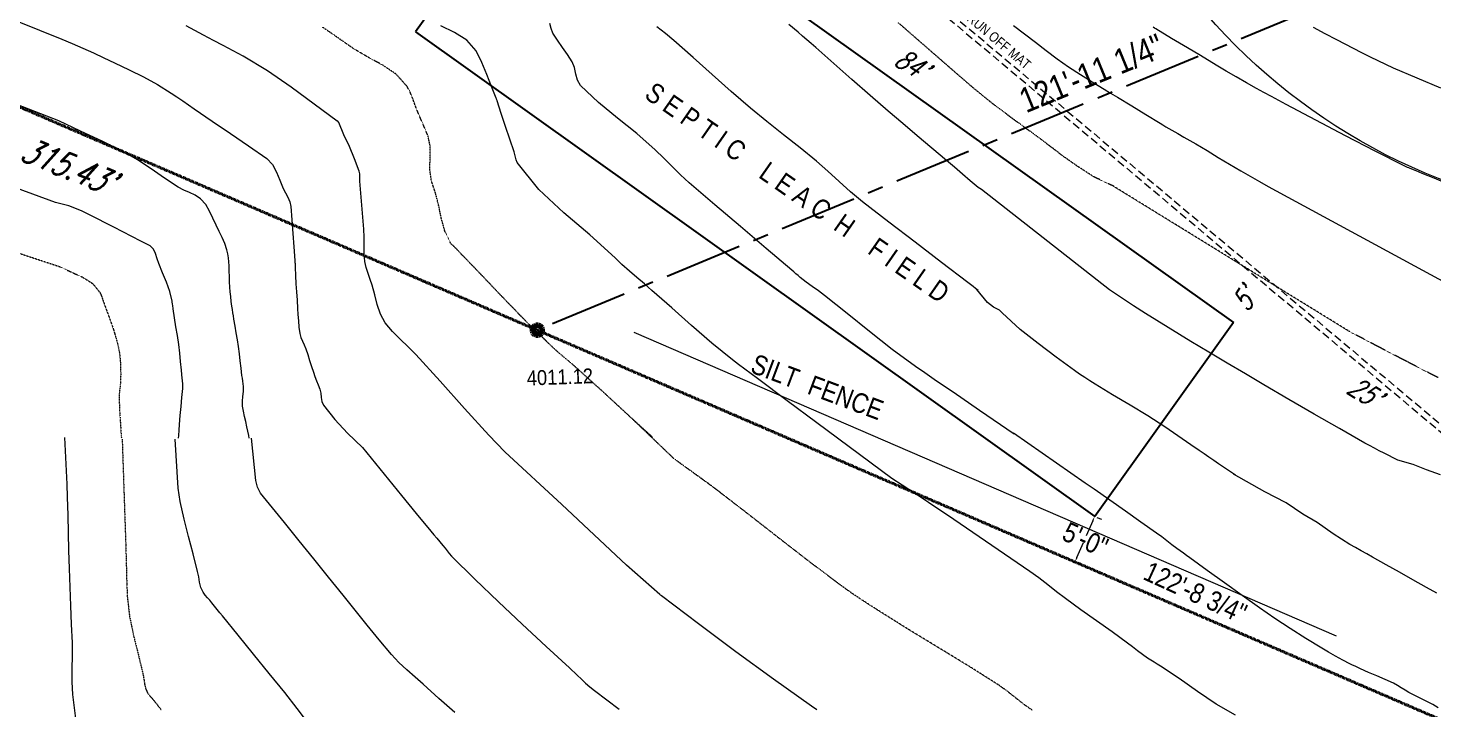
# Model space of a CAD drawing. Header units: inches. Extents: x 2775 to 17527, y 515 to 14737.
# Drawn here: x 6901 to 8597, y 1807 to 2629 of the extents above; entities that cross this region are included whole.
import ezdxf

# ---------------------------------------------------------------- set-up
doc = ezdxf.new("R2010")
doc.units = ezdxf.units.IN
doc.header["$LTSCALE"] = 0.5
doc.header["$MEASUREMENT"] = 0
doc.header["$PDMODE"] = 1
for name, pattern in [('CENTER', [2, 1.25, -0.25, 0.25, -0.25]), ('HIDDEN', [0.375, 0.25, -0.125]), ('PHANTOM', [2.5, 1.25, -0.25, 0.25, -0.25, 0.25, -0.25])]:
    doc.linetypes.add(name, pattern=pattern)
doc.layers.get('Defpoints').update_dxf_attribs({"linetype": 'CONTINUOUS'})
for name, color, linetype, lineweight in [('ARCHENT RD', 3, 'CENTER', 20), ('CONTROL', 6, 'CENTER', 25), ('FOOTING TILE', 3, 'HIDDEN', 20), ('LAYOUT', 6, 'CENTER', 25), ('Object', 4, 'CONTINUOUS', 30), ('V-BNDY', 3, 'PHANTOM', 40), ('VX-TOPO-MAJR', 1, 'HIDDEN', 20), ('VX-TOPO-MINR', 7, 'CONTINUOUS', 5)]:
    doc.layers.add(name, color=color, linetype=linetype, lineweight=lineweight)
doc.layers.add('SEPTIC', color=7, linetype='CONTINUOUS')
doc.layers.add('TEXT', color=7, linetype='CONTINUOUS')
doc.styles.add('ARCHENT', font='technical.ttf', dxfattribs={"height": 6})
doc.styles.add('ARCHENTLTD', font='technical.ttf', dxfattribs={"height": 6})
doc.styles.add('BEI', font='romans.shx', dxfattribs={"width": 0.75})
doc.styles.add('EXIST', font='romans.shx', dxfattribs={"width": 0.75, "oblique": 20, "height": 12})
doc.styles.add('SPHAND', font='SPHAND', dxfattribs={"bigfont": 'SPHAND'})
doc.linetypes.add('FENCE', pattern='A,1,-0.15,["X",BEI,S=0.16,R=180,X=0,Y=0.08],0.35', length=1.5)
doc.dimstyles.get("Standard").update_dxf_attribs({"dimscale": 50, "dimtxt": 0.18, "dimasz": 0.18, "dimexe": 0.18, "dimexo": 0.0625, "dimgap": 0.09, "dimtad": 0, "dimtoh": 1, "dimzin": 0, "dimdsep": 46, "dimtxsty": 'BEI', "dimcen": 0.09, "dimclrd": 256, "dimclre": 256, "dimclrt": 256, "dimadec": 1, "dimazin": 0, "dimtfac": 1, "dimtofl": 0, "dimtmove": 0, "dimatfit": 3, "dimfxl": 1, "dimtolj": 1, "dimtzin": 0, "dimlwd": -1, "dimlwe": -1, "dimarcsym": 0})

# ---------------------------------------------------------------- blocks, each defined once
blk = doc.blocks.new('*D20')
at = {"layer": 'Defpoints', "color": 0, "lineweight": 20, "ltscale": 50}
for p in [(6836, 3664.7, -44590.3), (10029.3, 3306.1, -44590.3), (8945.5, 2814.6), (10029.3, 2344.7, -44590.3), (7516.4, 2264.2, -44590.3)]:
    blk.add_point(p, dxfattribs=at)
at = {"layer": 'LAYOUT', "ltscale": 50}
for start, end in [(9.2836, 15.9025), (344.1589, 350.7778)]:
    blk.add_arc((8868.2, 2824.7), 78, start, end, dxfattribs=at)
at = {"layer": 'LAYOUT', "lineweight": 20, "ltscale": 50}
for points in [[(8941.8, 2845.6), (8944.6, 2846.5), (8940.2, 2854.5)], [(8944.6, 2802.9), (8941.8, 2803.9), (8940.2, 2794.9)]]:
    blk.add_solid(points, dxfattribs=at)
at = {"layer": 'LAYOUT', "color": 6, "ltscale": 50, "insert": (8946.2, 2824.7), "char_height": 6.25, "attachment_point": 5, "rotation": 270.0307, "style": 'BEI'}
blk.add_mtext('\\A1;45.0°', dxfattribs=at)
blk = doc.blocks.new('*D21')
at = {"layer": 'Defpoints', "color": 0, "lineweight": 20, "ltscale": 50}
for p in [(8868.2, 3932, -44590.3), (10029.6, 3306.2, -44590.3), (8923.4, 2879.8), (7516.6, 2264.3, -44590.3), (8868.5, 2086, -44590.3)]:
    blk.add_point(p, dxfattribs=at)
at = {"layer": 'LAYOUT', "ltscale": 50}
for start, end in [(65.4639, 83.3705), (29.1593, 47.0659)]:
    blk.add_arc((8868.4, 2824.8), 77.7, start, end, dxfattribs=at)
at = {"layer": 'LAYOUT', "lineweight": 20, "ltscale": 50}
for points in [[(8877.3, 2900.5), (8877.5, 2903.5), (8868.4, 2902.5)], [(8937.6, 2863.3), (8934.9, 2862), (8940.2, 2854.5)]]:
    blk.add_solid(points, dxfattribs=at)
at = {"layer": 'LAYOUT', "color": 6, "lineweight": 9, "ltscale": 50, "insert": (8911.6, 2889.4), "char_height": 6.25, "attachment_point": 5, "rotation": 326.2649, "style": 'BEI'}
blk.add_mtext('\\A1;67.5°', dxfattribs=at)

msp = doc.modelspace()

# ---------------------------------------------------------------- linework, layer by layer
at = {"layer": 'ARCHENT RD', "color": 7, "linetype": 'FENCE', "lineweight": 20, "ltscale": 75}
msp.add_line((7632.6699, 2261.9271), (8480.761, 1894.8456), dxfattribs=at)
at = {"layer": 'FOOTING TILE', "ltscale": 75}
msp.add_line((7445.0586, 3125.7894), (8626.5406, 2133.9509), dxfattribs=at)
at = {"layer": 'LAYOUT', "color": 6, "ltscale": 150}
for p, q in [((8868.1582, 2824.6742), (7515.9966, 2264.3299)), ((8868.1582, 2824.6736), (7515.9966, 2264.3293))]:
    msp.add_line(p, q, dxfattribs=at)
msp.add_circle((7515.9966, 2264.3293), 6.0001, dxfattribs=at)
at = {"layer": 'LAYOUT', "color": 30, "lineweight": 106, "ltscale": 150}
msp.add_circle((7515.9966, 2264.3286), 6.0001, dxfattribs=at)
at = {"layer": 'Object', "color": 7, "linetype": 'HIDDEN', "lineweight": 20, "ltscale": 75}
msp.add_line((7442.0767, 3120.9117), (8621.104, 2129.2092), dxfattribs=at)
at = {"layer": 'Object', "color": 20, "lineweight": 20, "ltscale": 50}
msp.add_circle((8868.1181, 3117.6367), 720, dxfattribs=at)
at = {"layer": 'SEPTIC', "ltscale": 75}
for p, q in [((7536.2372, 2859.1863), (7368.8998, 2624.7888)), ((8356.6571, 2273.4847), (8189.3197, 2039.0872))]:
    msp.add_line(p, q, dxfattribs=at)
at = {"layer": 'SEPTIC', "color": 7, "ltscale": 10}
for p, q in [((7536.2372, 2859.1863), (8356.6571, 2273.4847)), ((7368.8998, 2624.7888), (8189.3197, 2039.0872))]:
    msp.add_line(p, q, dxfattribs=at)
at = {"layer": 'TEXT', "linetype": 'Continuous', "lineweight": 9, "ltscale": 75}
for p, q in [((8191.7382, 2038.1387), (8197.2473, 2035.7619)), ((8186.6068, 2033.818), (8178.8568, 2015.8545)), ((8167.5922, 1989.7448), (8175.3422, 2007.7082)), ((8167.97, 1983.0472), (8173.4791, 1980.6704))]:
    msp.add_line(p, q, dxfattribs=at)
for points in [[(8185.6886, 2034.2141), (8187.525, 2033.4218), (8188.9836, 2039.3271)], [(8166.674, 1990.1409), (8168.5104, 1989.3486), (8165.2154, 1984.2356)]]:
    msp.add_solid(points, dxfattribs=at)
at = {"layer": 'V-BNDY'}
for p, q in [((6844.0865, 2554.2127), (7929.7735, 2085.8127)), ((7929.7735, 2085.8127), (9142.2243, 1562.7229))]:
    msp.add_line(p, q, dxfattribs=at)
at = {"layer": 'VX-TOPO-MAJR'}
for points in [[(7655.4346, 2134.6644), (7631.325, 2156.5413), (7595.8979, 2189.3364), (7560.0654, 2221.6518), (7553.8378, 2226.9781), (7547.5468, 2232.2349), (7541.2968, 2237.5396), (7535.192, 2243.0097), (7504.436, 2272.9054), (7474.5591, 2303.6908), (7445.0084, 2334.7896), (7415.2308, 2365.6254), (7414.2139, 2366.5536), (7413.1566, 2367.4409), (7412.1499, 2368.3826), (7411.2848, 2369.4741), (7404.3143, 2384.061), (7400.0498, 2399.5458), (7396.7833, 2415.3556), (7392.8069, 2430.9174), (7391.6218, 2434.507), (7390.4047, 2438.0909), (7389.1964, 2441.6779), (7388.0376, 2445.2767), (7386.1188, 2458.6267), (7386.5874, 2472.4682), (7386.7548, 2486.2076), (7383.9321, 2499.2512), (7380.7937, 2506.6924), (7377.6173, 2514.1144), (7374.4314, 2521.5298), (7371.2642, 2528.9512), (7368.334, 2536.5674), (7365.5854, 2544.2489), (7362.5126, 2551.8228), (7358.6097, 2559.1162), (7345.5454, 2573.6983), (7329.1977, 2584.7223), (7311.4889, 2594.2609), (7294.3413, 2604.3866), (7281.8476, 2613.0599), (7269.3897, 2621.7731), (7256.841, 2630.3526)], [(7681.1455, 2108.8681), (7631.325, 2156.5413), (7595.8979, 2189.3364), (7560.0654, 2221.6518), (7553.8378, 2226.9781), (7547.5468, 2232.2349), (7541.2968, 2237.5396), (7535.192, 2243.0097), (7504.436, 2272.9054), (7474.5591, 2303.6908), (7445.0084, 2334.7896), (7415.2308, 2365.6254), (7414.2139, 2366.5536), (7413.1566, 2367.4409), (7412.1499, 2368.3826), (7411.2848, 2369.4741), (7404.3143, 2384.061), (7400.0498, 2399.5458), (7396.7833, 2415.3556), (7392.8069, 2430.9174), (7391.6218, 2434.507), (7390.4047, 2438.0909), (7389.1964, 2441.6779), (7388.0376, 2445.2767), (7386.1188, 2458.6267), (7386.5874, 2472.4682), (7386.7548, 2486.2076), (7383.9321, 2499.2512), (7380.7937, 2506.6924), (7377.6173, 2514.1144), (7374.4314, 2521.5298), (7371.2642, 2528.9512), (7368.334, 2536.5674), (7365.5854, 2544.2489), (7362.5126, 2551.8228), (7358.6097, 2559.1162), (7345.5454, 2573.6983), (7329.1977, 2584.7223), (7311.4889, 2594.2609), (7294.3413, 2604.3866), (7281.8476, 2613.0599), (7269.3897, 2621.7731), (7256.841, 2630.3526)], [(8212.1857, 2438.1193), (8187.6744, 2449.8309), (8168.7428, 2462.0788), (8150.2884, 2475.0384), (8147.4322, 2477.199), (8144.6122, 2479.4039), (8141.8028, 2481.6209), (8138.9782, 2483.8182), (8114.5786, 2501.9912), (8089.975, 2519.9132), (8065.6456, 2538.1761), (8042.0685, 2557.3719), (8024.2594, 2572.7756), (8006.4914, 2588.2243), (7988.7432, 2603.6948), (7970.9932, 2619.1637), (7961.5379, 2627.3949), (7952.0826, 2635.6259)], [(8603.5822, 2207.0092), (8567.7235, 2225.5226), (8531.9037, 2244.0911), (8496.2397, 2262.9478), (8211.8829, 2438.1193)], [(6886.6725, 2358.5523), (6939.4212, 2341.0637), (6952.9653, 2334.6917), (6966.8164, 2328.4714), (6979.0978, 2320.7097), (6987.9329, 2309.7134), (6989.1596, 2306.9538), (6990.2123, 2304.1535), (6991.185, 2301.3328), (6992.1717, 2298.5121), (6994.8053, 2291.3018), (6997.4399, 2284.0936), (7000.0582, 2276.8785), (7002.6431, 2269.6475), (7004.3174, 2264.6446), (7005.8511, 2259.6013), (7007.2973, 2254.5244), (7008.7095, 2249.4206), (7009.5885, 2246.0407), (7010.3595, 2242.643), (7011.0157, 2239.2286), (7011.5507, 2235.7988), (7012.4507, 2227.1656), (7012.8664, 2218.4709), (7012.9121, 2209.7503), (7012.702, 2201.0394), (7012.3066, 2196.3695), (7011.6623, 2191.7148), (7011.0977, 2187.0607), (7010.9412, 2182.3927), (7012.0125, 2160.2192), (7013.4774, 2138.0637), (7013.7538, 2133.8937)], [(7014.7075, 2132.5318), (7016.7876, 2071.4044), (7017.5411, 2049.0729), (7018.2889, 2026.7411), (7019.0322, 2004.4092), (7019.4737, 1988.989), (7019.8521, 1973.565), (7020.2833, 1958.1464), (7020.8831, 1942.7426), (7023.596, 1918.5946), (7028.5848, 1894.7159), (7034.5524, 1870.9515), (7040.2018, 1847.1462), (7041.063, 1841.894), (7041.8059, 1836.6096), (7042.9657, 1831.4384), (7045.0776, 1826.5259), (7046.8177, 1823.9706), (7048.7697, 1821.6438), (7050.7956, 1819.3996), (7052.7573, 1817.0924), (7054.9979, 1814.2539), (7057.2389, 1811.4156), (7059.4783, 1808.5758), (7061.714, 1805.7331)], [(8113.3446, 1805.2296), (8103.0822, 1812.4318), (8093.236, 1820.2365), (8083.4157, 1828.0798), (8073.2306, 1835.3982), (8037.3314, 1858.1605), (8001.0227, 1880.2923), (7964.6775, 1902.3739), (7928.6688, 1924.9862), (7917.8082, 1931.9674), (7906.9699, 1938.9839), (7896.2381, 1946.1586), (7885.6972, 1953.6145), (7846.081, 1983.3656), (7806.9383, 2013.7157), (7767.9233, 2044.2175), (7728.6901, 2074.4234), (7722.4731, 2079.0201), (7681.1455, 2108.8681)], [(7745.6126, 2061.3947), (7728.6901, 2074.4234), (7722.4731, 2079.0201), (7716.2029, 2083.5486), (7713.0659, 2085.8518)]]:
    msp.add_lwpolyline(points, dxfattribs=at)
at = {"layer": 'VX-TOPO-MINR'}
for points in [[(6887.7704, 2637.7727), (6941.7494, 2615.8189), (6954.3422, 2610.7826), (6967.2703, 2605.3055), (6980.0548, 2599.5057), (6992.7532, 2593.502), (7005.4232, 2587.4135), (7022.995, 2579.0283), (7040.4654, 2570.4364), (7057.5615, 2561.2072), (7074.0102, 2550.9106), (7080.8968, 2546.1823), (7087.7724, 2541.4406), (7094.6439, 2536.6943), (7101.5184, 2531.9524), (7123.4437, 2516.9322), (7145.3936, 2501.962), (7167.3275, 2486.9344), (7189.2051, 2471.7418), (7196.2443, 2464.5235), (7201.1705, 2455.4214), (7205.0989, 2445.4527), (7209.1445, 2435.6351), (7211.924, 2430.3005), (7214.7556, 2424.9862), (7217.0809, 2419.5476), (7218.341, 2413.8403), (7219.6878, 2397.5256), (7220.8305, 2381.1952), (7221.918, 2364.8607), (7223.0994, 2348.5332), (7223.1984, 2347.297), (7223.2992, 2346.061), (7223.3977, 2344.8248), (7223.4902, 2343.5882), (7223.6636, 2340.2864), (7223.7581, 2336.9805), (7223.8387, 2333.6736), (7223.9707, 2330.3689), (7224.5466, 2320.4495), (7225.1771, 2310.5342), (7225.8351, 2300.6208), (7226.4934, 2290.7075), (7226.953, 2283.124), (7227.4384, 2275.5423), (7228.0987, 2267.974), (7229.0831, 2260.431), (7230.3829, 2255.6256), (7232.3762, 2251.0225), (7234.5674, 2246.4741), (7236.4605, 2241.8329), (7238.7543, 2234.7556), (7240.9852, 2227.6476), (7243.2282, 2220.5422), (7245.5583, 2213.4726), (7247.4307, 2208.3246), (7249.4439, 2203.2224), (7251.4878, 2198.1328), (7253.4526, 2193.0225), (7254.5333, 2188.1949), (7254.9915, 2183.1591), (7255.7454, 2178.2447), (7257.7131, 2173.7815), (7271.5974, 2156.2234), (7286.7057, 2140.0206), (7304.8565, 2122.4527)], [(7476.7937, 2117.231), (7457.3621, 2137.3901), (7427.8694, 2169.761), (7398.8401, 2202.5625), (7369.486, 2235.0149), (7360.0797, 2244.3832), (7350.3776, 2253.4404), (7340.9582, 2262.856), (7332.3999, 2273.2996), (7326.5721, 2283.8794), (7322.6695, 2295.2187), (7319.6382, 2306.9076), (7316.4241, 2318.5362), (7314.0002, 2325.7118), (7311.542, 2332.8708), (7309.3688, 2340.0928), (7307.7997, 2347.4569), (7306.8806, 2357.1085), (7306.7249, 2366.8258), (7306.7539, 2376.5626), (7306.3886, 2386.2724), (7305.2496, 2400.765), (7304.1001, 2415.2569), (7302.9496, 2429.7486), (7301.8074, 2444.241), (7301.7153, 2447.2812), (7301.7254, 2450.3294), (7301.5557, 2453.3637), (7300.9242, 2456.3623), (7295.387, 2471.5655), (7289.1108, 2486.1971), (7282.543, 2500.6009), (7276.1307, 2515.1205), (7276.0176, 2515.4057), (7275.9087, 2515.6924), (7275.7918, 2515.9766), (7275.6549, 2516.2546), (7275.4161, 2516.5391), (7275.1006, 2516.7497), (7274.7538, 2516.93), (7274.4211, 2517.1237), (7246.3785, 2537.3932), (7218.5775, 2558.0438), (7190.2579, 2577.835), (7160.6596, 2595.5263), (7148.7365, 2601.8719), (7136.8135, 2608.2175), (7124.8904, 2614.5631), (7112.9674, 2620.9087), (7091.8274, 2632.1596)], [(7944.2573, 2085.2041), (7853.3947, 2152.224), (7817.6018, 2179.1109), (7781.7888, 2205.9712), (7774.1991, 2211.6173), (7766.598, 2217.2477), (7759.0168, 2222.9059), (7751.4869, 2228.6354), (7726.5742, 2248.824), (7702.362, 2269.8591), (7678.4245, 2291.2259), (7654.3358, 2312.4093), (7645.2661, 2320.1863), (7636.1838, 2327.9487), (7627.1126, 2335.725), (7618.0763, 2343.544), (7615.9571, 2345.527), (7613.9381, 2347.6162), (7611.9574, 2349.745), (7609.9533, 2351.8467), (7579.4989, 2379.6441), (7547.8357, 2406.2157), (7517.6882, 2434.4173), (7491.7811, 2467.1046), (7490.3443, 2470.1113), (7489.4653, 2473.3031), (7488.7919, 2476.5619), (7487.9723, 2479.7696), (7482.8707, 2495.2215), (7477.6318, 2510.6486), (7472.4306, 2526.0888), (7467.4425, 2541.58), (7467.4247, 2541.7044), (7467.4293, 2541.8334), (7467.4309, 2541.9613), (7467.4042, 2542.0826), (7467.1414, 2542.7002), (7466.8779, 2543.3174), (7466.6143, 2543.9346), (7466.351, 2544.5519), (7460.5281, 2558.968), (7454.896, 2573.4442), (7448.8963, 2587.8088), (7441.9706, 2601.8903), (7430.8539, 2614.875), (7415.9815, 2624.212), (7399.6242, 2632.1133)], [(8091.9537, 2138.5673), (8049.8662, 2167.4486), (8017.9796, 2189.3332), (8006.6469, 2197.1076), (7995.3116, 2204.8781), (7983.9776, 2212.6507), (7972.6491, 2220.4315), (7944.4933, 2240.9826), (7917.1385, 2262.6264), (7890.0453, 2284.626), (7862.674, 2306.2449), (7855.321, 2311.6997), (7847.8916, 2317.0577), (7840.5222, 2322.4928), (7833.349, 2328.1785), (7830.8265, 2330.317), (7828.3266, 2332.4813), (7825.8338, 2334.6535), (7823.3325, 2336.8157), (7792.3584, 2363.2267), (7761.3133, 2389.5586), (7730.2878, 2415.9148), (7699.3725, 2442.3989), (7688.8269, 2452.0119), (7678.6494, 2462.031), (7668.6028, 2472.1846), (7658.4501, 2482.2015), (7636.1354, 2501.8211), (7612.8901, 2520.423), (7589.8525, 2539.359), (7568.1605, 2559.9809), (7564.3113, 2566.4035), (7562.3322, 2573.8966), (7560.7312, 2581.6212), (7558.0165, 2588.7387), (7552.4573, 2597.5218), (7546.4135, 2606.1011), (7540.3513, 2614.6668), (7534.7371, 2623.4093), (7532.5374, 2628.9024), (7531.0413, 2634.8687)], [(8048.2018, 2312.3024), (8045.1377, 2314.6735), (8042.0873, 2317.0623), (8039.0397, 2319.4546), (8035.984, 2321.836), (8004.1362, 2346.2914), (7972.1879, 2370.6212), (7940.2777, 2395.0031), (7908.5443, 2419.6148), (7894.3408, 2431.4519), (7880.5945, 2443.8377), (7866.939, 2456.3324), (7853.0077, 2468.4963), (7833.2385, 2484.6321), (7813.2495, 2500.5105), (7793.2709, 2516.4019), (7773.5329, 2532.5768), (7750.1117, 2552.7339), (7727.015, 2573.2816), (7704.0116, 2593.931), (7680.8701, 2614.3932), (7670.7384, 2622.7282), (7660.3113, 2630.7241)], [(8052.3753, 2434.1661), (8048.4863, 2436.5846), (8038.7959, 2444.7208), (8029.2182, 2452.9875), (8019.6704, 2461.2884), (8010.0699, 2469.527), (7992.4746, 2484.3478), (7974.843, 2499.1269), (7957.2388, 2513.9389), (7939.726, 2528.8581), (7917.7215, 2548.0202), (7895.8742, 2567.3625), (7874.0528, 2586.7349), (7852.1264, 2605.9871), (7846.805, 2610.6024), (7841.4743, 2615.207), (7836.1353, 2619.802), (7830.7887, 2624.3887), (7819.6842, 2633.8249)], [(8091.1655, 2632.5186), (8104.2675, 2622.4162), (8117.374, 2612.3233), (8130.5258, 2602.2867), (8143.7642, 2592.3535), (8157.5634, 2582.5852), (8171.7053, 2573.3183), (8186.0587, 2564.3688), (8200.4922, 2555.5528), (8208.0195, 2550.9601)], [(8316.8634, 2596.0902), (8300.9853, 2605.5462), (8281.9486, 2616.9243), (8262.927, 2628.3292), (8261.2196, 2629.3497), (8259.5126, 2630.3705)], [(8606.7827, 2556.6194), (8578.291, 2568.6996), (8549.9767, 2581.1629), (8521.9837, 2594.3518), (8511.7286, 2599.4579), (8501.5216, 2604.65), (8491.3525, 2609.9124), (8481.2105, 2615.2292), (8467.2141, 2622.602), (8453.22, 2629.9783)], [(8622.2105, 2438.1193), (8598.7613, 2447.8927), (8591.5397, 2450.8551), (8584.3045, 2453.7848), (8577.068, 2456.7124), (8569.8423, 2459.6684), (8568.259, 2460.3312), (8566.6844, 2461.0142), (8565.1225, 2461.7257), (8563.5773, 2462.4737), (8527.5762, 2480.7515), (8491.7563, 2499.3472), (8456.0532, 2518.1584), (8420.4025, 2537.0825), (8411.3827, 2541.8705), (8402.3695, 2546.6684), (8393.3782, 2551.5071), (8384.4239, 2556.4175), (8372.1837, 2563.304), (8360.0176, 2570.3172), (8347.9133, 2577.4361), (8335.8583, 2584.6396), (8316.8634, 2596.0902)], [(8208.0195, 2550.9601), (8216.5629, 2545.7307), (8233.66, 2535.292), (8250.7759, 2524.8853), (8267.9197, 2514.5227), (8271.4527, 2512.396), (8274.988, 2510.2734), (8278.5277, 2508.1581), (8282.0736, 2506.0532), (8289.3365, 2501.8301), (8296.6386, 2497.6745), (8303.9463, 2493.5287), (8311.2262, 2489.3355), (8324.7976, 2481.2833), (8338.3017, 2473.1168), (8351.806, 2464.949), (8365.3777, 2456.8933), (8376.6389, 2450.3758), (8387.9508, 2443.9486), (8398.3938, 2438.1193)], [(7168.1382, 2133.8937), (7167.4743, 2136.9527), (7166.3021, 2142.3172), (7165.143, 2147.689), (7163.8272, 2153.9159), (7162.5438, 2160.1461), (7161.3103, 2166.3808), (7160.1447, 2172.6213), (7159.8325, 2178.436), (7160.4269, 2184.3187), (7161.1072, 2190.2158), (7161.0526, 2196.0735), (7160.6404, 2199.479), (7160.222, 2202.8858), (7159.8038, 2206.2936), (7159.3922, 2209.7016), (7158.3696, 2218.4053), (7157.3593, 2227.1106), (7156.3358, 2235.8144), (7155.2735, 2244.5137), (7154.0384, 2252.8101), (7152.5465, 2261.0676), (7150.9867, 2269.3154), (7149.5479, 2277.5829), (7148.9345, 2281.5139), (7148.3403, 2285.4473), (7147.7628, 2289.3842), (7147.1996, 2293.3257), (7146.4329, 2299.1018), (7145.7522, 2304.886), (7145.1421, 2310.6757), (7144.5875, 2316.468), (7144.2103, 2322.832), (7144.1037, 2329.2161), (7144.0565, 2335.6046), (7143.8575, 2341.9815), (7143.5366, 2346.8687), (7143.045, 2351.7412), (7142.2937, 2356.5923), (7141.1935, 2361.4147), (7138.6399, 2369.1236), (7135.4569, 2376.5221), (7131.9139, 2383.7736), (7128.2805, 2391.0413), (7124.335, 2399.6002), (7120.3198, 2408.0756), (7115.532, 2416.0652), (7109.2689, 2423.1668), (7102.9666, 2427.5866), (7096.0963, 2430.8223), (7089.0909, 2433.7275), (7082.3832, 2437.156), (7065.9861, 2447.9855), (7049.805, 2459.2712), (7033.3851, 2470.1736), (7016.2718, 2479.8536), (6990.4005, 2492.5729), (6964.4087, 2505.028), (6938.326, 2517.2924), (6887.4792, 2537.0048)], [(7082.7744, 2133.8937), (7082.9694, 2137.0103), (7083.4324, 2143.6914), (7083.9529, 2150.3699), (7084.9051, 2161.2329), (7085.9199, 2172.0859), (7086.9374, 2182.9426), (7087.898, 2193.8168), (7087.998, 2194.9836), (7088.082, 2196.1515), (7088.1192, 2197.3187), (7088.0787, 2198.483), (7087.8932, 2200.3462), (7087.6528, 2202.2057), (7087.3985, 2204.0645), (7087.1718, 2205.9259), (7086.1776, 2216.1753), (7085.266, 2226.4345), (7084.2631, 2236.6831), (7082.9949, 2246.9003), (7081.3863, 2257.7047), (7079.6956, 2268.4956), (7077.9827, 2279.2827), (7076.3077, 2290.0757), (7076.0962, 2291.48), (7075.8865, 2292.8846), (7075.6779, 2294.2894), (7075.4696, 2295.6942), (7075.3551, 2296.6317), (7075.2676, 2297.5725), (7075.1751, 2298.5131), (7075.0458, 2299.4495), (7072.2178, 2311.1085), (7068.1731, 2322.4297), (7063.5152, 2333.5956), (7058.8476, 2344.7885), (7056.9521, 2350.7276), (7055.1219, 2356.8427), (7052.5249, 2362.2536), (7048.3288, 2366.08), (7037.3695, 2371.7591), (7026.4065, 2377.4154), (7015.4415, 2383.0619), (7004.4763, 2388.7115), (6994.7862, 2393.71), (6985.0962, 2398.7085), (6975.4057, 2403.7057), (6965.7137, 2408.7006), (6950.3246, 2414.6727), (6934.1135, 2418.56), (6887.2005, 2435.8671)], [(8606.6133, 2089.5834), (8589.5595, 2095.7239), (8573.6494, 2101.8831), (8555.062, 2107.3856), (8538.3617, 2115.7256), (8532.5245, 2118.7231), (8526.6997, 2121.7444), (8520.9028, 2124.8184), (8515.149, 2127.9742), (8484.4713, 2145.3166), (8453.9244, 2162.8746), (8423.4751, 2180.5985), (8393.0903, 2198.4384), (8371.0279, 2211.4498), (8348.9885, 2224.4971), (8326.9787, 2237.594), (8305.0047, 2250.7545), (8291.2442, 2259.0924), (8277.5349, 2267.5126), (8263.8635, 2275.994), (8250.2171, 2284.5153), (8235.7048, 2293.8429), (8221.3258, 2303.3796), (8206.9429, 2312.9097), (8052.3753, 2434.1661)], [(8398.3938, 2438.1193), (8627.7854, 2313.5235)], [(8358.8568, 2089.2762), (8338.6126, 2102.6957), (8332.7885, 2106.7122), (8326.9718, 2110.7396), (8321.1568, 2114.7693), (8315.3375, 2118.7929), (8304.961, 2125.955), (8294.582, 2133.1133), (8284.1917, 2140.2554), (8273.7814, 2147.369), (8253.0483, 2160.827), (8231.917, 2173.667), (8210.6684, 2186.329), (8189.5833, 2199.2528), (8183.2855, 2203.2482), (8177.014, 2207.2835), (8170.7809, 2211.3779), (8164.5985, 2215.5507), (8142.4364, 2231.5704), (8120.7853, 2248.2921), (8099.2118, 2265.1149), (8077.339, 2285.3584), (8073.8786, 2288.3214), (8066.9581, 2292.2723), (8059.5432, 2297.7046), (8046.6698, 2313.488)], [(8603.8301, 1808.0773), (8597.3664, 1811.8653), (8590.1769, 1815.5669), (8582.9128, 1819.1383), (8575.6495, 1822.7115), (8568.4626, 1826.4187), (8563.7677, 1829.1728), (8559.1804, 1832.1261), (8554.5633, 1835.0244), (8549.7788, 1837.6134), (8539.8503, 1842.1618), (8529.8266, 1846.4978), (8519.7859, 1850.795), (8509.8061, 1855.2266), (8506.6516, 1856.6754), (8503.5016, 1858.1336), (8500.3614, 1859.6148), (8497.2365, 1861.1328), (8488.5395, 1865.6047), (8479.9729, 1870.3106), (8471.5076, 1875.2026), (8463.1143, 1880.2323), (8444.0202, 1891.8852), (8425.0587, 1903.7224), (8406.3397, 1915.913), (8387.9729, 1928.626), (8366.9263, 1943.7678), (8345.9019, 1958.9375), (8324.8798, 1974.1091), (8303.8403, 1989.2565), (8299.9488, 1992.0483), (8296.0553, 1994.8372), (8292.1622, 1997.6269), (8288.2723, 2000.4209), (8282.1039, 2005.0491), (8276.041, 2009.8198), (8269.9673, 2014.5755), (8263.7666, 2019.1586), (8244.9081, 2032.4265), (8226.0258, 2045.6598), (8207.1246, 2058.8661), (8188.2098, 2072.053), (8177.5446, 2079.4967), (8091.0271, 2139.944)], [(6958.8511, 1795.254), (6955.0456, 1824.0132), (6954.1993, 1839.5366), (6954.3158, 1855.1398), (6954.679, 1870.7702), (6954.5731, 1886.3756), (6953.6812, 1908.8858), (6952.7326, 1931.3987), (6951.8065, 1953.9137), (6950.982, 1976.43), (6950.3548, 1997.9301), (6949.8409, 2019.4351), (6949.3526, 2040.941), (6948.8019, 2062.4437), (6948.277, 2078.1377), (6945.5356, 2134.7971)], [(7240.7608, 1787.49), (7226.1499, 1807.1139), (7211.1508, 1826.4253), (7192.3172, 1849.5562), (7173.4805, 1872.6848), (7154.6471, 1895.8161), (7135.8236, 1918.9554), (7132.6227, 1922.8932), (7129.4221, 1926.8312), (7126.2217, 1930.7694), (7123.0212, 1934.7075), (7120.3684, 1937.8747), (7117.6943, 1941.011), (7115.0791, 1944.2225), (7112.6031, 1947.6153), (7109.7422, 1953.4975), (7108.1651, 1959.8579), (7107.1205, 1966.416), (7105.8571, 1972.8912), (7100.4079, 1993.9485), (7094.9605, 2015.0006), (7089.6818, 2036.0831), (7084.7383, 2057.2319), (7082.133, 2073.6078), (7078.774, 2132.4648)], [(7416.209, 1802.4192), (7397.2671, 1819.3756), (7378.3509, 1836.3626), (7368.4428, 1845.0368), (7358.4926, 1853.6792), (7348.8529, 1862.6292), (7339.8765, 1872.2263), (7325.0251, 1890.0224), (7310.4237, 1908.0001), (7295.9402, 1926.0651), (7281.4431, 1944.1231), (7263.7419, 1966.0535), (7246.0413, 1987.9842), (7228.3409, 2009.915), (7210.6402, 2031.8455), (7203.4306, 2040.7178), (7196.2047, 2049.5619), (7188.9928, 2058.4473), (7181.8256, 2067.4431), (7178.0613, 2074.5206), (7176.2361, 2082.5044), (7170.6848, 2133.7728)], [(7304.8565, 2122.4527), (7352.1154, 2064.5302), (7369.7877, 2042.9478), (7387.5729, 2021.4628), (7391.1809, 2017.1666), (7394.807, 2012.885), (7398.4364, 2008.6062), (7402.0543, 2004.3186), (7404.6502, 2001.0208), (7407.1478, 1997.6408), (7409.7045, 1994.3117), (7412.4774, 1991.1666), (7440.4487, 1963.28), (7468.9938, 1936.0303), (7497.849, 1909.1192), (7526.7508, 1882.2483), (7536.0872, 1873.5273), (7545.4283, 1864.8127), (7554.7758, 1856.1049), (7564.1313, 1847.4043), (7569.2174, 1842.6223), (7574.3112, 1837.8481), (7579.5057, 1833.1871), (7584.8935, 1828.7446), (7614.757, 1806.3375)], [(7853.5814, 1805.6374), (7846.9864, 1810.007), (7801.0233, 1842.4987), (7755.6937, 1875.7919), (7710.7152, 1909.5512), (7665.8049, 1943.4412), (7665.3372, 1943.7893), (7664.8697, 1944.1374), (7664.408, 1944.4928), (7663.9579, 1944.8631), (7623.8536, 1980.4609), (7584.5574, 2016.9189), (7545.5184, 2053.642), (7476.7937, 2117.231)], [(8602.139, 1946.3509), (8589.5937, 1953.4168), (8573.3451, 1962.5822), (8557.0986, 1971.7511), (8540.8523, 1980.9203), (8524.6045, 1990.0865), (8517.7069, 1993.922), (8510.7858, 1997.7147), (8503.8739, 2001.5253), (8497.0041, 2005.4143), (8477.0458, 2018.061), (8457.7934, 2031.8068), (8440.1588, 2041.8521), (8420.2645, 2055.6544), (8394.2913, 2068.9045), (8356.7132, 2090.436)], [(8358.9178, 1798.9133), (8335.5514, 1812.5677), (8313.067, 1827.6588), (8290.8749, 1843.222), (8268.3853, 1858.2925), (8264.5236, 1860.6798), (8260.6337, 1863.0257), (8256.7652, 1865.4062), (8252.9677, 1867.8971), (8246.7992, 1872.3351), (8240.7616, 1876.9514), (8234.7539, 1881.608), (8228.6753, 1886.1667), (8209.9653, 1899.6307), (8191.1879, 1913.007), (8172.4205, 1926.3978), (8153.7408, 1939.905), (8142.9318, 1948.1111), (8132.2791, 1956.5297), (8121.5763, 1964.8793), (8110.617, 1972.8786), (8080.1705, 1993.8354), (8049.6247, 2014.6435), (8019.0215, 2035.3662), (7988.4028, 2056.0666), (7972.5048, 2066.5984), (7956.5267, 2077.0151), (7944.2573, 2085.2041)]]:
    msp.add_lwpolyline(points, dxfattribs=at)

# ---------------------------------------------------------------- texts
at = {"layer": 'CONTROL', "color": 6, "style": 'SPHAND', "width": 0.92}
msp.add_text('4011.12', height=17.99928, rotation=2.035524, dxfattribs=at).set_placement((7503.5387, 2197.4093, -4026.6127))
at = {"layer": 'TEXT'}
for s, insert, char_height, attachment_point, rotation, style in [('\\P\\P(2) 4" CORR DRAINS TO RUN OFF MAT\\P  ', (8139.1789, 2618.2285), 12, 3, 319.7520907, 'ARCHENTLTD'), ("84'", (7957.4954, 2606.291), 24, 1, 328.8438889, 'EXIST'), ("N 62°17'13'' W  315.43'\\P   ", (6657.5611, 2596.3691), 30.000535, 1, 338.0794444, 'EXIST'), ('S E P T I C    L E A C  H    F I E L D\\P  ', (8016.2003, 2315.6079), 24, 3, 325.1216667, 'ARCHENTLTD'), ("5'", (8353.3479, 2297.7933), 24, 1, 58.8438889, 'EXIST'), ("25'", (8504.4676, 2209.8874), 24, 1, 328.8438889, 'EXIST')]:
    msp.add_mtext(s, dxfattribs=dict(at, insert=insert, char_height=char_height, attachment_point=attachment_point, rotation=rotation, style=style))
at = {"layer": 'TEXT', "color": 6, "attachment_point": 3, "style": 'ARCHENTLTD'}
for s, insert, char_height, rotation in [('121\'-11 1/4"\\P\\P{\\H0.6667x;  }', (8264.1381, 2623.6205), 30, 22.3147222), ('122\'-8 3/4"\\P\\P{\\H1.333x;  }', (8375.2912, 1931.1393), 24, 335.4238889)]:
    msp.add_mtext(s, dxfattribs=dict(at, insert=insert, char_height=char_height, rotation=rotation))
at = {"layer": 'TEXT', "color": 7, "lineweight": 20, "insert": (7936.2596, 2177.7093), "char_height": 24, "attachment_point": 3, "rotation": 339.4064058, "style": 'ARCHENTLTD'}
msp.add_mtext('SILT  FENCE\\P{\\H0.6667x;  }', dxfattribs=at)
at = {"layer": 'TEXT', "linetype": 'Continuous', "lineweight": 9, "ltscale": 75, "insert": (8177.748, 2011.24), "char_height": 24, "attachment_point": 5, "rotation": 335.9194239, "line_spacing_factor": 1.2, "style": 'ARCHENT'}
msp.add_mtext('\\A1;5\'-0"', dxfattribs=at)

# ---------------------------------------------------------------- dimensions: what is measured, and where the dimension line sits
at = {"layer": 'LAYOUT', "color": 6, "lineweight": 9, "ltscale": 150}
dim = msp.add_angular_dim_2l(base=(8923.3541, 2879.7513), line1=((8868.5364, 2085.9998, -44590.3909), (8868.2357, 3932.0218, -44590.3909)), line2=((10029.585, 3306.2382, -44590.3909), (7516.6132, 2264.2814, -44590.3909)), dimstyle='Standard', override={"dimtxt": 0.125, "dimclrd": 256, "dimclre": 256, "dimclrt": 6}, dxfattribs=at)
dim.commit()
dim.dimension.update_dxf_attribs({"geometry": '*D21', "text_midpoint": (8911.5764, 2889.4115, -0.0698)})
at = {"layer": 'LAYOUT', "color": 6, "ltscale": 150}
dim = msp.add_angular_dim_2l(base=(8945.4906, 2814.5571), line1=((10029.3272, 3306.1313, -44590.3909), (7516.3554, 2264.1745, -44590.3909)), line2=((10029.3272, 2344.6995, -44590.3909), (6835.9988, 3664.7484, -44590.3909)), dimstyle='Standard', override={"dimtxt": 0.125, "dimclrd": 256, "dimclre": 256, "dimclrt": 6}, dxfattribs=at)
dim.commit()
dim.dimension.update_dxf_attribs({"geometry": '*D20', "text_midpoint": (8946.1516, 2824.729, -0.0698)})

doc.saveas('drawing.dxf')
